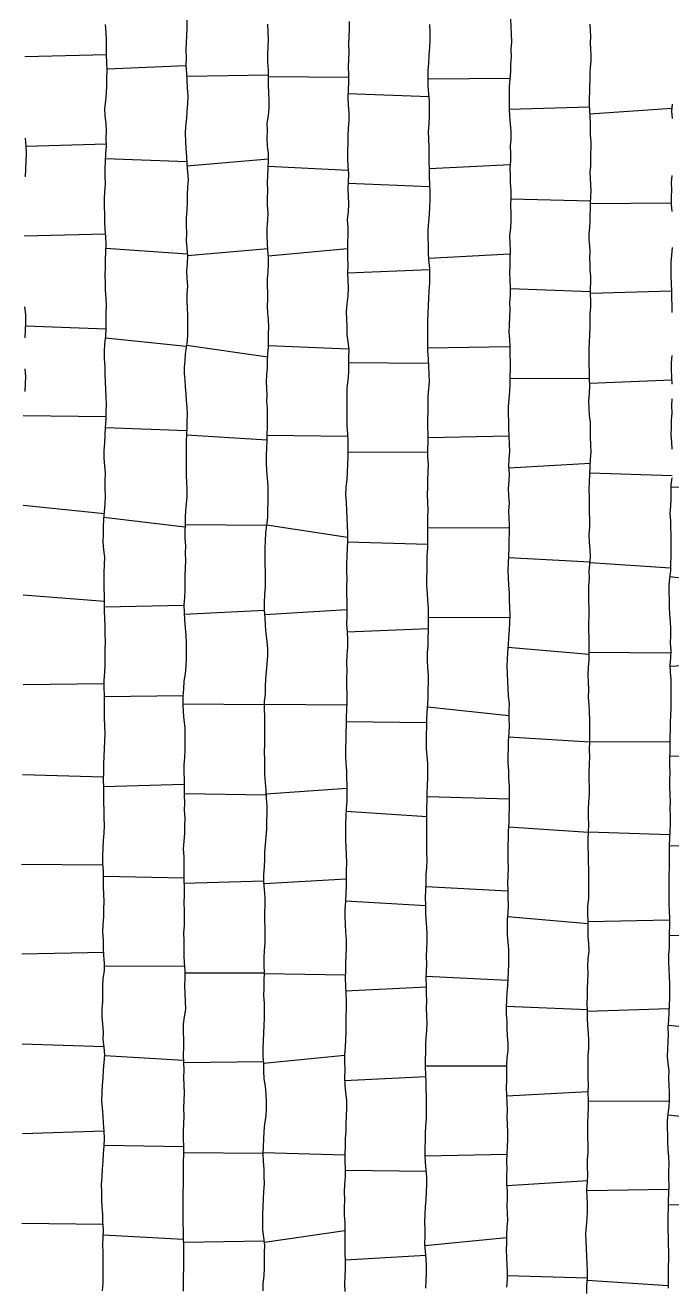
# Model space of a CAD drawing. Extents: x 703186 to 703989, y 1560402 to 1561368.
# Drawn here: x 703419.9 to 703455.9, y 1560793.9 to 1560864.2 of the extents above; entities that cross this region are included whole.
import ezdxf

# ---------------------------------------------------------------- set-up
doc = ezdxf.new("R2010")
doc.units = 0
doc.layers.add('10124_2002_REAL', color=30, linetype='Continuous')
doc.layers.add('AGROCAD PLL', color=7, linetype='Continuous')

msp = doc.modelspace()

# ---------------------------------------------------------------- linework, layer by layer
at = {"layer": '10124_2002_REAL'}
for points in [[(703424.2361, 1560793.7084), (703424.2631, 1560794.1463), (703424.2593, 1560794.5678), (703424.2696, 1560794.9967), (703424.2587, 1560795.4331), (703424.2609, 1560795.8543), (703424.2453, 1560796.2589), (703424.2554, 1560796.6796), (703424.2793, 1560797.1067), (703424.2469, 1560797.5283), (703424.2428, 1560797.9615), (703424.2162, 1560798.3729), (703424.1933, 1560798.7929), (703424.1862, 1560799.2169), (703424.1794, 1560799.6259), (703424.2142, 1560800.0532), (703424.2277, 1560800.4839), (703424.2615, 1560800.9166), (703424.2876, 1560801.3463), (703424.323, 1560801.7607), (703424.3308, 1560802.1823), (703424.3209, 1560802.5962), (703424.289, 1560803.0323), (703424.2642, 1560803.4503), (703424.2266, 1560803.873), (703424.1952, 1560804.2998), (703424.2115, 1560804.7252), (703424.22, 1560805.1478), (703424.2588, 1560805.5678), (703424.2864, 1560805.9921), (703424.3253, 1560806.4206), (703424.3512, 1560806.843), (703424.3226, 1560807.2673), (703424.2689, 1560807.6922), (703424.2918, 1560808.1244), (703424.2374, 1560808.5599), (703424.2129, 1560808.9794), (703424.2139, 1560809.4024), (703424.2437, 1560809.8201), (703424.2423, 1560810.2479), (703424.2529, 1560810.6625), (703424.2703, 1560811.0941), (703424.3309, 1560811.5275), (703424.3321, 1560811.9524), (703424.3031, 1560812.3751), (703424.2918, 1560812.8137), (703424.2773, 1560813.2378), (703424.2455, 1560813.6711), (703424.2566, 1560814.0973), (703424.2932, 1560814.5259), (703424.306, 1560814.9557), (703424.3236, 1560815.3764), (703424.3057, 1560815.7877), (703424.2918, 1560816.2091), (703424.2762, 1560816.6394), (703424.2854, 1560817.0666), (703424.2502, 1560817.4977), (703424.2438, 1560817.924), (703424.2563, 1560818.3516), (703424.2867, 1560818.7748), (703424.3284, 1560819.1865), (703424.3319, 1560819.6098), (703424.3199, 1560820.0401), (703424.316, 1560820.468), (703424.2981, 1560820.8827), (703424.293, 1560821.3103), (703424.2957, 1560821.7366), (703424.2844, 1560822.1654), (703424.3001, 1560822.5926), (703424.3101, 1560823.0332), (703424.316, 1560823.4541), (703424.3389, 1560823.8814), (703424.3496, 1560824.3101), (703424.3686, 1560824.7367), (703424.3656, 1560825.1547), (703424.3369, 1560825.5928), (703424.3375, 1560826.0221), (703424.3402, 1560826.4448), (703424.3348, 1560826.8642), (703424.3227, 1560827.2808), (703424.32, 1560827.7049), (703424.3545, 1560828.1267), (703424.3761, 1560828.5505), (703424.3714, 1560828.9832), (703424.3805, 1560829.4134), (703424.3995, 1560829.8415), (703424.3832, 1560830.2767), (703424.3788, 1560830.7029), (703424.3634, 1560831.1266), (703424.3433, 1560831.5644), (703424.335, 1560831.9817), (703424.3475, 1560832.4182), (703424.3167, 1560832.8445), (703424.3166, 1560833.2605), (703424.3114, 1560833.6793), (703424.3467, 1560834.1165), (703424.3602, 1560834.5422), (703424.2929, 1560834.9481), (703424.2724, 1560835.3827), (703424.2913, 1560835.8188), (703424.2792, 1560836.2409), (703424.2949, 1560836.6625), (703424.345, 1560837.0816), (703424.3706, 1560837.5075), (703424.3867, 1560837.9311), (703424.3708, 1560838.3613), (703424.3814, 1560838.7928), (703424.4006, 1560839.2124), (703424.3586, 1560839.6353), (703424.3253, 1560840.0557), (703424.3272, 1560840.4809), (703424.3486, 1560840.9032), (703424.3796, 1560841.3391), (703424.3954, 1560841.7628), (703424.4253, 1560842.1848), (703424.4325, 1560842.6146), (703424.4548, 1560843.035), (703424.438, 1560843.4487), (703424.4143, 1560843.8791), (703424.3963, 1560844.3124), (703424.3797, 1560844.7322), (703424.3669, 1560845.1525), (703424.3424, 1560845.5893), (703424.3362, 1560846.0101), (703424.3607, 1560846.4246), (703424.404, 1560846.8498), (703424.437, 1560847.2661), (703424.4362, 1560847.6907), (703424.4243, 1560848.1186), (703424.4446, 1560848.536), (703424.4264, 1560848.9652), (703424.3936, 1560849.4032), (703424.3865, 1560849.8159), (703424.3778, 1560850.2421), (703424.3848, 1560850.6816), (703424.3921, 1560851.1087), (703424.4043, 1560851.5333), (703424.4344, 1560851.9615), (703424.4144, 1560852.3779), (703424.3805, 1560852.7934), (703424.35, 1560853.2143), (703424.3542, 1560853.6407), (703424.3348, 1560854.0647), (703424.3401, 1560854.4861), (703424.3639, 1560854.9064), (703424.3865, 1560855.3231), (703424.3814, 1560855.7356), (703424.3788, 1560856.1578), (703424.3961, 1560856.5844), (703424.4113, 1560857.0071), (703424.4475, 1560857.418), (703424.4376, 1560857.8445), (703424.447, 1560858.2641), (703424.4297, 1560858.684), (703424.3746, 1560859.1086), (703424.3618, 1560859.5281), (703424.4108, 1560859.9442), (703424.4457, 1560860.3773), (703424.4652, 1560860.7995), (703424.4599, 1560861.2316), (703424.4858, 1560861.6471), (703424.4677, 1560862.0656), (703424.4439, 1560862.4978), (703424.4414, 1560862.9192), (703424.4419, 1560863.3477), (703424.4326, 1560863.7773), (703424.4027, 1560864.1922)], [(703428.9251, 1560864.4285), (703428.9145, 1560864.0124), (703428.8946, 1560863.5795), (703428.8788, 1560863.1665), (703428.873, 1560862.7626), (703428.8778, 1560862.336), (703428.8723, 1560861.9103), (703428.909, 1560861.4933), (703428.9151, 1560861.0704), (703428.9431, 1560860.6432), (703428.9815, 1560860.2195), (703428.9513, 1560859.7884), (703428.9118, 1560859.3666), (703428.893, 1560858.9554), (703428.8479, 1560858.5275), (703428.8365, 1560858.1185), (703428.8421, 1560857.6977), (703428.8665, 1560857.2795), (703428.9029, 1560856.8543), (703428.9187, 1560856.4197), (703428.9547, 1560855.9963), (703428.9866, 1560855.5646), (703428.9573, 1560855.1344), (703428.9435, 1560854.7106), (703428.9373, 1560854.2905), (703428.9171, 1560853.8679), (703428.8797, 1560853.4395), (703428.8826, 1560853.0129), (703428.8941, 1560852.5922), (703428.8845, 1560852.1601), (703428.9178, 1560851.7515), (703428.9548, 1560851.3198), (703428.9341, 1560850.8932), (703428.8974, 1560850.4811), (703428.9229, 1560850.0534), (703428.9522, 1560849.6282), (703428.9264, 1560849.2077), (703428.9279, 1560848.7986), (703428.9476, 1560848.4062), (703428.9568, 1560848.0266), (703428.9582, 1560847.6686), (703428.9574, 1560847.3025), (703428.959, 1560846.9415), (703428.9294, 1560846.5794), (703428.8762, 1560846.2141), (703428.8295, 1560845.8526), (703428.802, 1560845.4895), (703428.7739, 1560845.1243), (703428.7696, 1560844.7605), (703428.8057, 1560844.3933), (703428.8354, 1560844.0224), (703428.8614, 1560843.6459), (703428.8849, 1560843.2613), (703428.9239, 1560842.8778), (703428.9365, 1560842.4969), (703428.9158, 1560842.1163), (703428.9236, 1560841.7459), (703428.9079, 1560841.3724), (703428.8844, 1560841.0017), (703428.8826, 1560840.6245), (703428.8841, 1560840.2411), (703428.8779, 1560839.8589), (703428.8868, 1560839.4754), (703428.8921, 1560839.0951), (703428.8946, 1560838.7068), (703428.9115, 1560838.3222), (703428.9138, 1560837.9262), (703428.8922, 1560837.533), (703428.8551, 1560837.1464), (703428.8255, 1560836.759), (703428.8227, 1560836.3597), (703428.8003, 1560835.9727), (703428.8161, 1560835.58), (703428.8419, 1560835.1791), (703428.8362, 1560834.7709), (703428.8386, 1560834.3557), (703428.8215, 1560833.9421), (703428.8067, 1560833.5408), (703428.808, 1560833.1241), (703428.8064, 1560832.7093), (703428.7833, 1560832.3048), (703428.76, 1560831.8898), (703428.7657, 1560831.4684), (703428.7877, 1560831.0436), (703428.8182, 1560830.6211), (703428.8729, 1560830.2005), (703428.8865, 1560829.7633), (703428.8819, 1560829.3334), (703428.8794, 1560828.914), (703428.8663, 1560828.4855), (703428.823, 1560828.0579), (703428.7487, 1560827.6361), (703428.7265, 1560827.2083), (703428.6976, 1560826.7766), (703428.6938, 1560826.3504), (703428.7195, 1560825.926), (703428.7559, 1560825.4962), (703428.8011, 1560825.0635), (703428.7995, 1560824.6395), (703428.8073, 1560824.22), (703428.806, 1560823.8088), (703428.788, 1560823.3855), (703428.7559, 1560822.9806), (703428.7444, 1560822.5756), (703428.7702, 1560822.1454), (703428.776, 1560821.7213), (703428.7686, 1560821.2976), (703428.7828, 1560820.8756), (703428.7804, 1560820.4407), (703428.7998, 1560820.0138), (703428.7914, 1560819.5944), (703428.7853, 1560819.1621), (703428.7481, 1560818.7294), (703428.7224, 1560818.2961), (703428.7442, 1560817.8711), (703428.7489, 1560817.4439), (703428.7564, 1560817.0102), (703428.7551, 1560816.5765), (703428.7672, 1560816.1491), (703428.7703, 1560815.7234), (703428.7564, 1560815.3008), (703428.7706, 1560814.8684), (703428.7778, 1560814.455), (703428.7692, 1560814.0374), (703428.743, 1560813.6274), (703428.7597, 1560813.207), (703428.7503, 1560812.7841), (703428.7568, 1560812.3646), (703428.766, 1560811.9557), (703428.8008, 1560811.5205), (703428.8013, 1560811.0933), (703428.7913, 1560810.6783), (703428.8022, 1560810.2382), (703428.8313, 1560809.8174), (703428.8439, 1560809.3935), (703428.7743, 1560808.9594), (703428.7242, 1560808.5485), (703428.725, 1560808.128), (703428.7399, 1560807.698), (703428.7311, 1560807.2817), (703428.7213, 1560806.8472), (703428.7391, 1560806.419), (703428.745, 1560805.9939), (703428.7377, 1560805.5784), (703428.7509, 1560805.1522), (703428.7675, 1560804.7215), (703428.7495, 1560804.2938), (703428.7404, 1560803.8717), (703428.7453, 1560803.4453), (703428.7269, 1560803.0141), (703428.7208, 1560802.6036), (703428.7129, 1560802.1846), (703428.7359, 1560801.7462), (703428.7308, 1560801.3201), (703428.7238, 1560800.8907), (703428.724, 1560800.4634), (703428.7247, 1560800.0378), (703428.7076, 1560799.6024), (703428.6959, 1560799.1784), (703428.6938, 1560798.7593), (703428.7019, 1560798.3286), (703428.6989, 1560797.9112), (703428.6978, 1560797.4818), (703428.7244, 1560797.066), (703428.722, 1560796.6442), (703428.73, 1560796.2066), (703428.7343, 1560795.7922), (703428.7365, 1560795.3703), (703428.7341, 1560794.9452), (703428.7232, 1560794.5237), (703428.7103, 1560794.1015), (703428.7081, 1560793.6902)], [(703433.1644, 1560793.7036), (703433.1698, 1560794.1207), (703433.218, 1560794.5497), (703433.2375, 1560794.9623), (703433.2504, 1560795.3906), (703433.2471, 1560795.8217), (703433.2672, 1560796.2459), (703433.2036, 1560796.6777), (703433.1583, 1560797.1054), (703433.1483, 1560797.5394), (703433.1464, 1560797.9525), (703433.1647, 1560798.387), (703433.1782, 1560798.8211), (703433.2139, 1560799.2374), (703433.243, 1560799.6582), (703433.2175, 1560800.0736), (703433.2204, 1560800.484), (703433.188, 1560800.9056), (703433.1694, 1560801.3159), (703433.181, 1560801.7429), (703433.2112, 1560802.1501), (703433.2262, 1560802.5784), (703433.2623, 1560803.0102), (703433.327, 1560803.4286), (703433.3513, 1560803.838), (703433.3446, 1560804.257), (703433.3413, 1560804.6714), (703433.2958, 1560805.0898), (703433.2234, 1560805.5141), (703433.2071, 1560805.9418), (703433.2117, 1560806.3623), (703433.1707, 1560806.7769), (703433.169, 1560807.2043), (703433.1775, 1560807.6281), (703433.2035, 1560808.0526), (703433.2159, 1560808.4684), (703433.2342, 1560808.8799), (703433.2403, 1560809.3068), (703433.2434, 1560809.7281), (703433.2102, 1560810.1493), (703433.2244, 1560810.5659), (703433.2265, 1560810.9891), (703433.2344, 1560811.4016), (703433.2254, 1560811.8123), (703433.2277, 1560812.2347), (703433.2455, 1560812.6499), (703433.2725, 1560813.072), (703433.2849, 1560813.4919), (703433.2851, 1560813.9079), (703433.2699, 1560814.3216), (703433.259, 1560814.7556), (703433.2725, 1560815.1859), (703433.2824, 1560815.6087), (703433.239, 1560816.0381), (703433.2134, 1560816.4679), (703433.2138, 1560816.8807), (703433.2352, 1560817.3025), (703433.2564, 1560817.7307), (703433.2663, 1560818.1388), (703433.2893, 1560818.5573), (703433.337, 1560818.9826), (703433.3655, 1560819.4035), (703433.37, 1560819.8331), (703433.3867, 1560820.2735), (703433.3877, 1560820.6942), (703433.3604, 1560821.13), (703433.3289, 1560821.5647), (703433.2919, 1560821.9964), (703433.2618, 1560822.4404), (703433.2519, 1560822.8709), (703433.2527, 1560823.283), (703433.2463, 1560823.7031), (703433.2559, 1560824.0951), (703433.2579, 1560824.4955), (703433.2591, 1560824.8932), (703433.2603, 1560825.29), (703433.2552, 1560825.6895), (703433.2483, 1560826.093), (703433.2512, 1560826.5039), (703433.2888, 1560826.9141), (703433.3033, 1560827.3437), (703433.32, 1560827.7619), (703433.3459, 1560828.1827), (703433.3916, 1560828.6103), (703433.4275, 1560829.0358), (703433.4212, 1560829.4502), (703433.3947, 1560829.8762), (703433.333, 1560830.3027), (703433.2998, 1560830.7362), (703433.2745, 1560831.1625), (703433.2482, 1560831.5871), (703433.2379, 1560832.0224), (703433.2604, 1560832.4587), (703433.2889, 1560832.8861), (703433.2948, 1560833.3112), (703433.2974, 1560833.7392), (703433.2829, 1560834.1681), (703433.2734, 1560834.6057), (703433.288, 1560835.041), (703433.3068, 1560835.4615), (703433.3208, 1560835.8964), (703433.3697, 1560836.327), (703433.4346, 1560836.7538), (703433.4294, 1560837.1878), (703433.4388, 1560837.6211), (703433.4431, 1560838.0649), (703433.437, 1560838.4977), (703433.4115, 1560838.9226), (703433.3802, 1560839.3503), (703433.3618, 1560839.7967), (703433.354, 1560840.2148), (703433.3654, 1560840.6365), (703433.3849, 1560841.031), (703433.3886, 1560841.3959), (703433.4105, 1560841.7572), (703433.4155, 1560842.1205), (703433.4029, 1560842.4795), (703433.4068, 1560842.8349), (703433.3776, 1560843.2048), (703433.3833, 1560843.5588), (703433.3634, 1560843.93), (703433.3532, 1560844.3154), (703433.3629, 1560844.7002), (703433.4023, 1560845.0859), (703433.4084, 1560845.4685), (703433.4329, 1560845.8407), (703433.4582, 1560846.2313), (703433.4734, 1560846.6093), (703433.4713, 1560846.9812), (703433.4894, 1560847.3634), (703433.4689, 1560847.7529), (703433.4288, 1560848.1318), (703433.4116, 1560848.5153), (703433.4232, 1560848.8965), (703433.4257, 1560849.2689), (703433.4059, 1560849.6578), (703433.4113, 1560850.0441), (703433.447, 1560850.435), (703433.4589, 1560850.8339), (703433.4577, 1560851.224), (703433.421, 1560851.6195), (703433.4129, 1560852.0283), (703433.3851, 1560852.4574), (703433.3932, 1560852.8847), (703433.4324, 1560853.3034), (703433.4468, 1560853.715), (703433.4028, 1560854.1311), (703433.4075, 1560854.5469), (703433.4315, 1560854.9601), (703433.4089, 1560855.3771), (703433.4319, 1560855.7928), (703433.4381, 1560856.2085), (703433.4581, 1560856.6178), (703433.4597, 1560857.0304), (703433.4129, 1560857.431), (703433.398, 1560857.857), (703433.4079, 1560858.2879), (703433.3963, 1560858.7009), (703433.4557, 1560859.1261), (703433.497, 1560859.5623), (703433.4981, 1560859.9794), (703433.4904, 1560860.3911), (703433.4691, 1560860.8208), (703433.4692, 1560861.2481), (703433.4717, 1560861.6589), (703433.4367, 1560862.0905), (703433.4306, 1560862.5212), (703433.4414, 1560862.9436), (703433.4664, 1560863.369), (703433.4502, 1560863.7896), (703433.4289, 1560864.2126)], [(703437.9548, 1560864.3542), (703437.9483, 1560863.9291), (703437.9415, 1560863.5102), (703437.9188, 1560863.0881), (703437.9372, 1560862.6728), (703437.9241, 1560862.2519), (703437.8991, 1560861.8386), (703437.9147, 1560861.3997), (703437.9084, 1560860.9855), (703437.896, 1560860.5655), (703437.8806, 1560860.1328), (703437.9069, 1560859.706), (703437.9379, 1560859.2742), (703437.9345, 1560858.8413), (703437.8919, 1560858.4249), (703437.8885, 1560857.9999), (703437.8881, 1560857.5738), (703437.8603, 1560857.1576), (703437.8607, 1560856.7417), (703437.8877, 1560856.315), (703437.9111, 1560855.8847), (703437.8931, 1560855.454), (703437.8771, 1560855.0428), (703437.8958, 1560854.6257), (703437.9149, 1560854.2036), (703437.889, 1560853.7747), (703437.8492, 1560853.3402), (703437.8795, 1560852.9187), (703437.8878, 1560852.5005), (703437.8664, 1560852.0644), (703437.8546, 1560851.6352), (703437.8565, 1560851.2109), (703437.8718, 1560850.7847), (703437.866, 1560850.3691), (703437.8845, 1560849.9466), (703437.9006, 1560849.5243), (703437.885, 1560849.0837), (703437.8285, 1560848.6471), (703437.7899, 1560848.2205), (703437.7993, 1560847.792), (703437.8148, 1560847.3673), (703437.8245, 1560846.9454), (703437.8873, 1560846.5282), (703437.9285, 1560846.0961), (703437.9169, 1560845.6798), (703437.9145, 1560845.2602), (703437.9121, 1560844.8278), (703437.8771, 1560844.3988), (703437.8326, 1560843.9739), (703437.8212, 1560843.5571), (703437.8287, 1560843.1328), (703437.8159, 1560842.7013), (703437.8156, 1560842.268), (703437.8319, 1560841.839), (703437.8673, 1560841.4076), (703437.8766, 1560840.9786), (703437.879, 1560840.5518), (703437.8817, 1560840.1314), (703437.8662, 1560839.7072), (703437.8345, 1560839.275), (703437.8227, 1560838.863), (703437.7613, 1560838.4347), (703437.7563, 1560838.0186), (703437.7776, 1560837.5991), (703437.796, 1560837.1651), (703437.8278, 1560836.7326), (703437.8389, 1560836.3013), (703437.8601, 1560835.8804), (703437.8553, 1560835.451), (703437.844, 1560835.0284), (703437.8302, 1560834.6059), (703437.8094, 1560834.1846), (703437.7997, 1560833.759), (703437.8171, 1560833.3328), (703437.8058, 1560832.9174), (703437.8102, 1560832.4935), (703437.8146, 1560832.0674), (703437.8317, 1560831.6551), (703437.8197, 1560831.2338), (703437.81, 1560830.8112), (703437.8396, 1560830.3971), (703437.8565, 1560829.9605), (703437.8571, 1560829.5278), (703437.8166, 1560829.0974), (703437.8122, 1560828.663), (703437.8294, 1560828.2256), (703437.8142, 1560827.8028), (703437.8125, 1560827.3686), (703437.822, 1560826.9331), (703437.8285, 1560826.4996), (703437.8115, 1560826.0616), (703437.7874, 1560825.6193), (703437.7813, 1560825.1883), (703437.7598, 1560824.7618), (703437.7681, 1560824.3339), (703437.7575, 1560823.9174), (703437.7501, 1560823.4987), (703437.7681, 1560823.0675), (703437.7961, 1560822.6526), (703437.8037, 1560822.2415), (703437.8252, 1560821.8155), (703437.8264, 1560821.3955), (703437.8255, 1560820.9749), (703437.795, 1560820.5464), (703437.766, 1560820.1155), (703437.7457, 1560819.6953), (703437.7429, 1560819.2689), (703437.7539, 1560818.837), (703437.7774, 1560818.4017), (703437.7917, 1560817.9714), (703437.7992, 1560817.5455), (703437.7898, 1560817.1111), (703437.7934, 1560816.6831), (703437.7909, 1560816.2556), (703437.7696, 1560815.8204), (703437.7447, 1560815.3867), (703437.7197, 1560814.9611), (703437.7179, 1560814.5356), (703437.7382, 1560814.1075), (703437.7568, 1560813.6813), (703437.7814, 1560813.2504), (703437.7866, 1560812.8177), (703437.768, 1560812.3821), (703437.7425, 1560811.9512), (703437.7427, 1560811.5337), (703437.7322, 1560811.1036), (703437.7407, 1560810.6698), (703437.7611, 1560810.2542), (703437.7839, 1560809.8287), (703437.7806, 1560809.4018), (703437.7691, 1560808.9678), (703437.7755, 1560808.5457), (703437.7664, 1560808.1188), (703437.7564, 1560807.6991), (703437.7314, 1560807.2666), (703437.7031, 1560806.8537), (703437.6973, 1560806.4311), (703437.7097, 1560806.0098), (703437.6935, 1560805.5932), (703437.7152, 1560805.1628), (703437.7513, 1560804.7442), (703437.7996, 1560804.3139), (703437.8035, 1560803.8802), (703437.7813, 1560803.4505), (703437.7703, 1560803.0307), (703437.7731, 1560802.6002), (703437.7394, 1560802.1852), (703437.7315, 1560801.7595), (703437.7208, 1560801.3373), (703437.708, 1560800.9155), (703437.7284, 1560800.492), (703437.7231, 1560800.063), (703437.6994, 1560799.632), (703437.6838, 1560799.206), (703437.6951, 1560798.7913), (703437.6769, 1560798.3543), (703437.6737, 1560797.925), (703437.7078, 1560797.5068), (703437.7201, 1560797.0705), (703437.7139, 1560796.6383), (703437.7062, 1560796.2166), (703437.707, 1560795.7887), (703437.7319, 1560795.3594), (703437.7274, 1560794.9307), (703437.7038, 1560794.5067), (703437.6943, 1560794.0904), (703437.709, 1560793.6754)], [(703442.2257, 1560793.863), (703442.2463, 1560794.2702), (703442.2486, 1560794.6752), (703442.2567, 1560795.0948), (703442.2462, 1560795.4924), (703442.2014, 1560795.8993), (703442.1601, 1560796.3225), (703442.1895, 1560796.7332), (703442.1875, 1560797.1297), (703442.1699, 1560797.5472), (703442.1827, 1560797.9662), (703442.208, 1560798.377), (703442.231, 1560798.7899), (703442.255, 1560799.2073), (703442.2819, 1560799.6253), (703442.2695, 1560800.0339), (703442.2311, 1560800.4392), (703442.1972, 1560800.8527), (703442.1901, 1560801.2661), (703442.1842, 1560801.6717), (703442.1954, 1560802.0679), (703442.2084, 1560802.4741), (703442.2264, 1560802.8743), (703442.2479, 1560803.2858), (703442.2592, 1560803.7025), (703442.2556, 1560804.1066), (703442.2571, 1560804.5162), (703442.2475, 1560804.9184), (703442.2349, 1560805.3312), (703442.2225, 1560805.7478), (703442.1962, 1560806.1635), (703442.1952, 1560806.5776), (703442.2147, 1560806.9897), (703442.2234, 1560807.3937), (703442.2361, 1560807.7983), (703442.2683, 1560808.2058), (703442.294, 1560808.6158), (703442.2781, 1560809.0177), (703442.2583, 1560809.433), (703442.2674, 1560809.8493), (703442.2627, 1560810.2634), (703442.2522, 1560810.6806), (703442.2415, 1560811.0966), (703442.262, 1560811.5104), (703442.271, 1560811.9156), (703442.2596, 1560812.3265), (703442.274, 1560812.7406), (703442.295, 1560813.1527), (703442.2909, 1560813.5518), (703442.2751, 1560813.9582), (703442.2449, 1560814.3683), (703442.222, 1560814.7802), (703442.2121, 1560815.184), (703442.2052, 1560815.5992), (703442.2156, 1560816.0092), (703442.2387, 1560816.4259), (703442.237, 1560816.8554), (703442.2836, 1560817.2682), (703442.2909, 1560817.6878), (703442.2712, 1560818.1101), (703442.2736, 1560818.5217), (703442.2755, 1560818.9349), (703442.2734, 1560819.3512), (703442.2742, 1560819.7732), (703442.2733, 1560820.1893), (703442.2774, 1560820.5951), (703442.2871, 1560821.0161), (703442.2985, 1560821.43), (703442.3203, 1560821.8432), (703442.3384, 1560822.2556), (703442.3295, 1560822.6627), (703442.3223, 1560823.0683), (703442.302, 1560823.4734), (703442.2649, 1560823.8847), (703442.2523, 1560824.296), (703442.2595, 1560824.7002), (703442.2829, 1560825.1072), (703442.2776, 1560825.5212), (703442.2945, 1560825.9248), (703442.3378, 1560826.3381), (703442.3457, 1560826.7454), (703442.3508, 1560827.1608), (703442.361, 1560827.5633), (703442.3615, 1560827.9751), (703442.3404, 1560828.3886), (703442.3199, 1560828.8012), (703442.3166, 1560829.2117), (703442.3469, 1560829.636), (703442.3559, 1560830.0421), (703442.3626, 1560830.4554), (703442.3733, 1560830.8792), (703442.3744, 1560831.2985), (703442.3611, 1560831.7052), (703442.3401, 1560832.1245), (703442.3143, 1560832.5408), (703442.2821, 1560832.9591), (703442.2829, 1560833.3753), (703442.2911, 1560833.8024), (703442.3014, 1560834.2309), (703442.3027, 1560834.6473), (703442.3255, 1560835.0664), (703442.3367, 1560835.4882), (703442.3268, 1560835.9052), (703442.3284, 1560836.3228), (703442.3296, 1560836.7494), (703442.3415, 1560837.1755), (703442.3302, 1560837.5965), (703442.3142, 1560838.0097), (703442.3356, 1560838.4341), (703442.3328, 1560838.8537), (703442.3413, 1560839.2845), (703442.3614, 1560839.7126), (703442.3347, 1560840.1302), (703442.3314, 1560840.5383), (703442.3511, 1560840.9562), (703442.3411, 1560841.3699), (703442.3337, 1560841.7885), (703442.3336, 1560842.2214), (703442.3498, 1560842.6435), (703442.3491, 1560843.075), (703442.3564, 1560843.4898), (703442.389, 1560843.9092), (703442.4161, 1560844.3225), (703442.4004, 1560844.7383), (703442.378, 1560845.1722), (703442.368, 1560845.5947), (703442.3346, 1560846.0158), (703442.3265, 1560846.4459), (703442.3294, 1560846.8564), (703442.3399, 1560847.2808), (703442.3251, 1560847.6954), (703442.3459, 1560848.1169), (703442.3605, 1560848.5388), (703442.3778, 1560848.9558), (703442.4119, 1560849.3781), (703442.4363, 1560849.8127), (703442.451, 1560850.2324), (703442.4387, 1560850.656), (703442.3923, 1560851.0785), (703442.3689, 1560851.507), (703442.3602, 1560851.9305), (703442.3437, 1560852.3437), (703442.3463, 1560852.7769), (703442.389, 1560853.2036), (703442.416, 1560853.6268), (703442.4467, 1560854.0323), (703442.4605, 1560854.453), (703442.4652, 1560854.874), (703442.4416, 1560855.2938), (703442.4269, 1560855.7305), (703442.4172, 1560856.1359), (703442.3972, 1560856.5561), (703442.4129, 1560856.9938), (703442.4086, 1560857.3917), (703442.3944, 1560857.814), (703442.364, 1560858.2429), (703442.3978, 1560858.6706), (703442.4313, 1560859.0812), (703442.4306, 1560859.4992), (703442.4246, 1560859.9256), (703442.3927, 1560860.3435), (703442.3546, 1560860.7812), (703442.351, 1560861.2077), (703442.3588, 1560861.6216), (703442.3835, 1560862.0493), (703442.403, 1560862.4825), (703442.4397, 1560862.9204), (703442.4583, 1560863.3398), (703442.4582, 1560863.7665), (703442.4468, 1560864.201)], [(703446.925, 1560864.4882), (703446.9527, 1560864.0729), (703446.9744, 1560863.6513), (703446.9822, 1560863.2331), (703446.954, 1560862.8295), (703446.9596, 1560862.4028), (703446.9347, 1560861.9894), (703446.9254, 1560861.5788), (703446.9014, 1560861.152), (703446.8645, 1560860.7376), (703446.8652, 1560860.3203), (703446.8581, 1560859.9075), (703446.8583, 1560859.4966), (703446.8702, 1560859.0734), (703446.9157, 1560858.6558), (703446.9528, 1560858.2386), (703446.9463, 1560857.8215), (703446.9171, 1560857.4165), (703446.9257, 1560857.0145), (703446.9258, 1560856.6088), (703446.9032, 1560856.1909), (703446.9097, 1560855.7771), (703446.9059, 1560855.3845), (703446.9493, 1560854.958), (703446.9486, 1560854.5395), (703446.9384, 1560854.1256), (703446.9428, 1560853.7053), (703446.9553, 1560853.2784), (703446.924, 1560852.8564), (703446.8798, 1560852.4381), (703446.8897, 1560852.0259), (703446.9128, 1560851.617), (703446.8915, 1560851.1979), (703446.8876, 1560850.7876), (703446.8781, 1560850.3751), (703446.898, 1560849.964), (703446.921, 1560849.5423), (703446.9054, 1560849.1372), (703446.8727, 1560848.7223), (703446.894, 1560848.3227), (703446.8684, 1560847.9036), (703446.8567, 1560847.4801), (703446.8409, 1560847.0768), (703446.8765, 1560846.6614), (703446.9028, 1560846.2461), (703446.9023, 1560845.829), (703446.9127, 1560845.4167), (703446.9129, 1560845.001), (703446.8901, 1560844.588), (703446.8884, 1560844.1756), (703446.8688, 1560843.7636), (703446.8323, 1560843.345), (703446.8033, 1560842.9274), (703446.7934, 1560842.5099), (703446.8241, 1560842.1009), (703446.8286, 1560841.6999), (703446.8392, 1560841.265), (703446.8562, 1560840.8489), (703446.8692, 1560840.4341), (703446.8349, 1560840.0232), (703446.8265, 1560839.6115), (703446.8504, 1560839.204), (703446.8365, 1560838.7899), (703446.8027, 1560838.3715), (703446.8156, 1560837.958), (703446.852, 1560837.5433), (703446.8285, 1560837.1278), (703446.8304, 1560836.7172), (703446.8495, 1560836.3032), (703446.8608, 1560835.8884), (703446.8462, 1560835.4685), (703446.8347, 1560835.0477), (703446.8212, 1560834.6326), (703446.799, 1560834.2156), (703446.792, 1560833.8008), (703446.8013, 1560833.3977), (703446.8186, 1560832.9841), (703446.8489, 1560832.5693), (703446.8635, 1560832.1596), (703446.8798, 1560831.7412), (703446.8954, 1560831.3275), (703446.8829, 1560830.9072), (703446.8618, 1560830.4923), (703446.8231, 1560830.083), (703446.7945, 1560829.6713), (703446.7604, 1560829.2666), (703446.7393, 1560828.8684), (703446.7349, 1560828.4597), (703446.7445, 1560828.055), (703446.763, 1560827.6516), (703446.7784, 1560827.2327), (703446.8095, 1560826.8161), (703446.8528, 1560826.4066), (703446.8443, 1560825.9891), (703446.8399, 1560825.5775), (703446.849, 1560825.1682), (703446.8354, 1560824.75), (703446.8097, 1560824.33), (703446.7948, 1560823.9098), (703446.7761, 1560823.4918), (703446.7847, 1560823.0726), (703446.8158, 1560822.6582), (703446.8284, 1560822.2326), (703446.8563, 1560821.8142), (703446.8563, 1560821.3991), (703446.8549, 1560820.9828), (703446.8527, 1560820.566), (703446.8433, 1560820.1482), (703446.8365, 1560819.7361), (703446.8085, 1560819.3315), (703446.8006, 1560818.922), (703446.778, 1560818.5005), (703446.7763, 1560818.0811), (703446.7822, 1560817.6654), (703446.7987, 1560817.2577), (703446.7916, 1560816.8304), (703446.7733, 1560816.4153), (703446.7778, 1560816.0114), (703446.7833, 1560815.5977), (703446.7958, 1560815.1728), (703446.7755, 1560814.7668), (703446.7394, 1560814.3543), (703446.7443, 1560813.9431), (703446.7534, 1560813.5301), (703446.7914, 1560813.1233), (703446.8245, 1560812.7061), (703446.825, 1560812.2862), (703446.827, 1560811.8712), (703446.8094, 1560811.4693), (703446.7855, 1560811.0753), (703446.7637, 1560810.6836), (703446.7316, 1560810.2937), (703446.708, 1560809.8927), (703446.6921, 1560809.5015), (703446.6952, 1560809.1132), (703446.7304, 1560808.7094), (703446.7294, 1560808.2895), (703446.7461, 1560807.8988), (703446.782, 1560807.4978), (703446.7867, 1560807.0857), (703446.7302, 1560806.67), (703446.7105, 1560806.2507), (703446.7108, 1560805.8428), (703446.7055, 1560805.425), (703446.698, 1560805.0157), (703446.704, 1560804.6064), (703446.7261, 1560804.1908), (703446.742, 1560803.7832), (703446.7301, 1560803.3722), (703446.7406, 1560802.9556), (703446.7593, 1560802.5517), (703446.765, 1560802.1263), (703446.7431, 1560801.7157), (703446.7243, 1560801.3126), (703446.7126, 1560800.914), (703446.7192, 1560800.4984), (703446.7118, 1560800.0851), (703446.7156, 1560799.6692), (703446.7422, 1560799.2559), (703446.7472, 1560798.8453), (703446.7305, 1560798.4434), (703446.7381, 1560798.0369), (703446.7561, 1560797.6313), (703446.7219, 1560797.2232), (703446.7025, 1560796.8056), (703446.7016, 1560796.3952), (703446.6948, 1560795.9772), (703446.7098, 1560795.569), (703446.7229, 1560795.1617), (703446.7535, 1560794.7454), (703446.74, 1560794.3313), (703446.7159, 1560793.9149)], [(703451.182, 1560793.5658), (703451.1805, 1560793.9824), (703451.208, 1560794.4029), (703451.221, 1560794.8167), (703451.2017, 1560795.2265), (703451.1728, 1560795.6408), (703451.1643, 1560796.049), (703451.1396, 1560796.4668), (703451.1301, 1560796.8823), (703451.1597, 1560797.2952), (703451.2048, 1560797.7138), (703451.2208, 1560798.1282), (703451.2148, 1560798.532), (703451.1938, 1560798.9461), (703451.1861, 1560799.3516), (703451.2256, 1560799.7657), (703451.2371, 1560800.181), (703451.2158, 1560800.5896), (703451.2249, 1560801.0067), (703451.2497, 1560801.4158), (703451.2559, 1560801.8338), (703451.2415, 1560802.2434), (703451.2283, 1560802.6682), (703451.2422, 1560803.0767), (703451.2539, 1560803.487), (703451.2655, 1560803.8975), (703451.2668, 1560804.3111), (703451.26, 1560804.7237), (703451.2672, 1560805.1477), (703451.2451, 1560805.5647), (703451.2471, 1560805.9762), (703451.2469, 1560806.3918), (703451.2604, 1560806.8143), (703451.2961, 1560807.2238), (703451.2985, 1560807.634), (703451.2681, 1560808.0561), (703451.2397, 1560808.467), (703451.2253, 1560808.8772), (703451.2119, 1560809.2931), (703451.2014, 1560809.7143), (703451.2219, 1560810.1261), (703451.2253, 1560810.5378), (703451.2413, 1560810.9554), (703451.2475, 1560811.3691), (703451.24, 1560811.7806), (703451.2585, 1560812.2021), (703451.3067, 1560812.6225), (703451.289, 1560813.0344), (703451.2586, 1560813.4495), (703451.2605, 1560813.8791), (703451.252, 1560814.2913), (703451.2285, 1560814.708), (703451.2426, 1560815.1171), (703451.2941, 1560815.5395), (703451.2937, 1560815.955), (703451.2897, 1560816.3586), (703451.3, 1560816.7685), (703451.2997, 1560817.1825), (703451.2733, 1560817.586), (703451.2737, 1560818.0029), (703451.2619, 1560818.4198), (703451.2462, 1560818.8335), (703451.2687, 1560819.255), (703451.2829, 1560819.6579), (703451.2784, 1560820.0809), (703451.2652, 1560820.5006), (703451.2828, 1560820.9261), (703451.3201, 1560821.3437), (703451.3196, 1560821.755), (703451.3178, 1560822.1759), (703451.3175, 1560822.5986), (703451.328, 1560823.0164), (703451.3409, 1560823.4319), (703451.3348, 1560823.8476), (703451.3448, 1560824.2566), (703451.3433, 1560824.6792), (703451.3485, 1560825.0961), (703451.3538, 1560825.5001), (703451.3357, 1560825.9106), (703451.317, 1560826.3229), (703451.2738, 1560826.7385), (703451.2878, 1560827.1634), (703451.2671, 1560827.5848), (703451.2565, 1560827.9973), (703451.2721, 1560828.4156), (703451.3024, 1560828.8283), (703451.306, 1560829.2408), (703451.3098, 1560829.6514), (703451.3093, 1560830.0832), (703451.2969, 1560830.491), (703451.2915, 1560830.8971), (703451.3129, 1560831.3041), (703451.3026, 1560831.7126), (703451.2997, 1560832.1119), (703451.2898, 1560832.5128), (703451.297, 1560832.9353), (703451.321, 1560833.3521), (703451.3167, 1560833.7504), (703451.3507, 1560834.1577), (703451.3785, 1560834.5649), (703451.3697, 1560834.9705), (703451.3261, 1560835.3847), (703451.3101, 1560835.8112), (703451.3421, 1560836.2358), (703451.344, 1560836.6505), (703451.3209, 1560837.0699), (703451.3252, 1560837.4891), (703451.3325, 1560837.8859), (703451.308, 1560838.3027), (703451.3224, 1560838.7351), (703451.3458, 1560839.1505), (703451.3598, 1560839.5703), (703451.3874, 1560839.9866), (703451.4184, 1560840.3938), (703451.4025, 1560840.8004), (703451.39, 1560841.218), (703451.3919, 1560841.6293), (703451.3795, 1560842.0377), (703451.3286, 1560842.4298), (703451.3018, 1560842.8462), (703451.2983, 1560843.2448), (703451.3263, 1560843.6501), (703451.3443, 1560844.0734), (703451.3296, 1560844.4629), (703451.3355, 1560844.8744), (703451.3147, 1560845.2899), (703451.3164, 1560845.6977), (703451.317, 1560846.1133), (703451.3292, 1560846.531), (703451.3554, 1560846.9388), (703451.3624, 1560847.3444), (703451.3627, 1560847.7254), (703451.3655, 1560848.0955), (703451.396, 1560848.4683), (703451.4101, 1560848.8276), (703451.3866, 1560849.1694), (703451.3757, 1560849.5194), (703451.4014, 1560849.8543), (703451.3945, 1560850.1851), (703451.3699, 1560850.5214), (703451.3596, 1560850.8627), (703451.3467, 1560851.2134), (703451.36, 1560851.5538), (703451.3451, 1560851.8837), (703451.3084, 1560852.227), (703451.3182, 1560852.5687), (703451.3395, 1560852.9014), (703451.3652, 1560853.2389), (703451.3709, 1560853.5784), (703451.3791, 1560853.9249), (703451.3755, 1560854.2685), (703451.4011, 1560854.6066), (703451.4216, 1560854.9493), (703451.4006, 1560855.2767), (703451.3871, 1560855.6253), (703451.3731, 1560855.9711), (703451.3998, 1560856.3137), (703451.4112, 1560856.6575), (703451.409, 1560856.996), (703451.429, 1560857.3388), (703451.4251, 1560857.6842), (703451.3842, 1560858.0315), (703451.3756, 1560858.3842), (703451.3805, 1560858.7278), (703451.3637, 1560859.0782), (703451.3404, 1560859.4175), (703451.3191, 1560859.7492), (703451.3333, 1560860.0863), (703451.3487, 1560860.4412), (703451.3557, 1560860.787), (703451.3687, 1560861.1312), (703451.3637, 1560861.4797), (703451.3833, 1560861.8227), (703451.4144, 1560862.1523), (703451.4196, 1560862.4874), (703451.4108, 1560862.8241), (703451.3924, 1560863.1694), (703451.3935, 1560863.5203), (703451.3832, 1560863.87), (703451.3691, 1560864.2101)], [(703455.9258, 1560859.761), (703455.8994, 1560859.3679), (703455.9254, 1560858.97)], [(703419.9263, 1560857.8639), (703419.9609, 1560857.4286), (703419.9737, 1560857.003), (703419.9626, 1560856.5781), (703419.9449, 1560856.1499), (703419.9252, 1560855.7152)], [(703455.9134, 1560855.7995), (703455.8707, 1560855.3931), (703455.8829, 1560854.9864), (703455.8718, 1560854.5829), (703455.8776, 1560854.1825), (703455.9073, 1560853.7803)], [(703455.9212, 1560851.7756), (703455.8903, 1560851.3613), (703455.863, 1560850.9639), (703455.8491, 1560850.5645), (703455.8464, 1560850.1677), (703455.871, 1560849.7696), (703455.8864, 1560849.3605), (703455.8971, 1560848.9618), (703455.9049, 1560848.5599), (703455.9151, 1560848.1657)], [(703419.8952, 1560848.4807), (703419.9501, 1560848.0595), (703419.9456, 1560847.62), (703419.9292, 1560847.1817), (703419.9142, 1560846.753)], [(703455.9106, 1560845.7688), (703455.8658, 1560845.365), (703455.8666, 1560844.9777), (703455.8965, 1560844.5711), (703455.9142, 1560844.174)], [(703419.9119, 1560845.0337), (703419.9385, 1560844.6059), (703419.9287, 1560844.1856), (703419.9041, 1560843.7672)], [(703455.9093, 1560843.3663), (703455.8941, 1560842.9655), (703455.9007, 1560842.5647), (703455.8746, 1560842.1636), (703455.8766, 1560841.7599), (703455.8616, 1560841.362), (703455.8942, 1560840.9549), (703455.9165, 1560840.5549)], [(703455.9072, 1560838.9613), (703455.8627, 1560838.5616), (703455.8481, 1560838.1687), (703455.8503, 1560837.7696), (703455.834, 1560837.3757), (703455.8074, 1560836.9842), (703455.828, 1560836.5746), (703455.8282, 1560836.1909), (703455.8464, 1560835.7975), (703455.8498, 1560835.3966), (703455.8464, 1560834.9989), (703455.8518, 1560834.5915), (703455.836, 1560834.1833), (703455.8287, 1560833.7792), (703455.7803, 1560833.3807), (703455.7437, 1560832.9871), (703455.7462, 1560832.5884), (703455.7529, 1560832.182), (703455.7529, 1560831.7746), (703455.782, 1560831.3643), (703455.8137, 1560830.961), (703455.8384, 1560830.5617), (703455.8306, 1560830.1627), (703455.8217, 1560829.7534), (703455.8458, 1560829.3477), (703455.8274, 1560828.9395), (703455.8019, 1560828.5355), (703455.821, 1560828.1388), (703455.8574, 1560827.7444), (703455.856, 1560827.3409), (703455.8448, 1560826.9374), (703455.8465, 1560826.5333), (703455.8532, 1560826.1416), (703455.8327, 1560825.7434), (703455.8208, 1560825.3434), (703455.8198, 1560824.9478), (703455.8075, 1560824.5481), (703455.8029, 1560824.1395), (703455.7897, 1560823.7426), (703455.7791, 1560823.3504), (703455.7851, 1560822.9489), (703455.7957, 1560822.5395), (703455.7832, 1560822.1348), (703455.7826, 1560821.7368), (703455.7905, 1560821.3329), (703455.8128, 1560820.9321), (703455.8004, 1560820.5347), (703455.8169, 1560820.1271), (703455.8246, 1560819.7123), (703455.8072, 1560819.3075), (703455.788, 1560818.9008), (703455.7591, 1560818.4993), (703455.7588, 1560818.0922), (703455.7697, 1560817.6817), (703455.752, 1560817.2761), (703455.7392, 1560816.8633), (703455.7448, 1560816.4584), (703455.7426, 1560816.0525), (703455.7358, 1560815.6551), (703455.7446, 1560815.248), (703455.7669, 1560814.8398), (703455.7881, 1560814.4388), (703455.7729, 1560814.0336), (703455.756, 1560813.6299), (703455.7642, 1560813.2204), (703455.759, 1560812.817), (703455.7289, 1560812.4157), (703455.7256, 1560812.0117), (703455.7482, 1560811.6092), (703455.7656, 1560811.2031), (703455.7805, 1560810.7967), (703455.7794, 1560810.3975), (703455.7712, 1560809.9962), (703455.7627, 1560809.5893), (703455.748, 1560809.1875), (703455.7215, 1560808.7779), (703455.6855, 1560808.3775), (703455.6975, 1560807.9817), (703455.695, 1560807.5708), (703455.667, 1560807.1605), (703455.6581, 1560806.7568), (703455.6855, 1560806.3616), (703455.7442, 1560805.9605), (703455.7312, 1560805.5529), (703455.7518, 1560805.1483), (703455.7625, 1560804.7503), (703455.7641, 1560804.3564), (703455.7366, 1560803.9555), (703455.6924, 1560803.5604), (703455.6512, 1560803.1657), (703455.6551, 1560802.7793), (703455.6717, 1560802.3807), (703455.6729, 1560801.9816), (703455.689, 1560801.575), (703455.7156, 1560801.1718), (703455.7378, 1560800.7572), (703455.7252, 1560800.3518), (703455.724, 1560799.956), (703455.7485, 1560799.5468), (703455.7278, 1560799.1379), (703455.701, 1560798.731), (703455.6987, 1560798.3222), (703455.6942, 1560797.914), (703455.6841, 1560797.5029), (703455.6817, 1560797.0895), (703455.6967, 1560796.689), (703455.7116, 1560796.278), (703455.7199, 1560795.8752), (703455.7227, 1560795.4726), (703455.7037, 1560795.0669), (703455.7018, 1560794.66), (703455.6998, 1560794.2555), (703455.7114, 1560793.858)]]:
    msp.add_lwpolyline(points, dxfattribs=at)
at = {"layer": 'AGROCAD PLL', "color": 3, "true_color": 0x00ff00}
for points in [[(703419.9052, 1560862.411), (703424.4438, 1560862.5205)], [(703437.8884, 1560860.3514), (703442.4044, 1560860.1907)], [(703446.8585, 1560859.4894), (703451.3277, 1560859.6151)], [(703419.9612, 1560857.4182), (703424.4444, 1560857.553)], [(703424.4017, 1560856.7397), (703428.913, 1560856.5775)], [(703428.9263, 1560856.3303), (703433.4585, 1560856.7157)], [(703433.4431, 1560856.3101), (703437.8998, 1560856.0923)], [(703442.4151, 1560856.1798), (703446.9142, 1560856.394)], [(703451.3759, 1560854.2271), (703455.8763, 1560854.2743)], [(703419.8662, 1560852.4232), (703424.4009, 1560852.5431)], [(703424.4192, 1560851.7455), (703428.9456, 1560851.4273)], [(703428.9531, 1560851.3392), (703433.419, 1560851.722)], [(703442.3864, 1560851.1862), (703446.9034, 1560851.4329)], [(703446.9195, 1560849.5042), (703451.3815, 1560849.3323)], [(703451.3846, 1560849.2341), (703455.8859, 1560849.3743)], [(703451.3846, 1560849.2341), (703455.886, 1560849.3743)], [(703419.9385, 1560847.4306), (703424.4367, 1560847.2623)], [(703419.9385, 1560847.4306), (703424.437, 1560847.2622)], [(703424.3939, 1560846.7505), (703428.8877, 1560846.2929)], [(703433.462, 1560846.3256), (703437.9237, 1560846.1462)], [(703437.9152, 1560845.3781), (703442.3737, 1560845.3526)], [(703424.3952, 1560841.7573), (703428.917, 1560841.5887)], [(703428.9073, 1560841.3626), (703433.3854, 1560841.0787)], [(703433.388, 1560841.3323), (703437.8699, 1560841.2869)], [(703442.3453, 1560841.198), (703446.8382, 1560841.3066)], [(703437.8801, 1560840.3842), (703442.3324, 1560840.4128)], [(703446.832, 1560839.5174), (703451.374, 1560839.7837)], [(703455.8592, 1560838.4677), (703460.403, 1560838.2988)], [(703419.8213, 1560837.4434), (703424.3325, 1560836.9772)], [(703424.3074, 1560836.7668), (703428.8151, 1560836.2279)], [(703428.8228, 1560836.3674), (703433.3707, 1560836.3355)], [(703428.8228, 1560836.3674), (703433.371, 1560836.3355)], [(703433.3717, 1560836.3403), (703437.8576, 1560835.6581)], [(703442.3279, 1560836.2011), (703446.8528, 1560836.1838)], [(703437.8537, 1560835.393), (703442.331, 1560835.2733)], [(703451.3573, 1560834.2539), (703455.8318, 1560833.9484)], [(703419.8055, 1560832.449), (703424.3385, 1560832.1032)], [(703428.7707, 1560831.3714), (703433.2478, 1560831.6032)], [(703442.3742, 1560831.205), (703446.8914, 1560831.1931)], [(703437.8396, 1560830.3962), (703442.3655, 1560830.5714)], [(703446.7826, 1560829.5303), (703451.3052, 1560829.1492)], [(703451.3062, 1560829.2574), (703455.8398, 1560829.2154)], [(703455.8046, 1560828.4804), (703460.3218, 1560828.6979)], [(703419.8038, 1560827.453), (703424.3212, 1560827.5153)], [(703442.3242, 1560826.2084), (703446.8416, 1560825.7351)], [(703437.7843, 1560825.4003), (703442.28, 1560825.3366)], [(703446.8224, 1560824.5369), (703451.3449, 1560824.2602)], [(703446.8224, 1560824.5369), (703451.3448, 1560824.2602)], [(703451.3448, 1560824.2628), (703455.8045, 1560824.2787)], [(703455.7827, 1560823.4839), (703460.3224, 1560823.3612)], [(703419.7719, 1560822.4543), (703424.2903, 1560822.325)], [(703424.2945, 1560821.784), (703428.7735, 1560821.902)], [(703433.3434, 1560821.3648), (703437.8256, 1560821.6896)], [(703437.7854, 1560820.4044), (703442.2735, 1560820.1024)], [(703446.823, 1560819.541), (703451.2675, 1560819.2334)], [(703451.2691, 1560819.2658), (703455.7977, 1560819.1062)], [(703419.7218, 1560817.4575), (703424.257, 1560817.4142)], [(703424.2794, 1560816.7896), (703428.7554, 1560816.6932)], [(703428.7601, 1560816.3985), (703433.2135, 1560816.5245)], [(703437.7459, 1560815.408), (703442.2129, 1560815.1515)], [(703446.7561, 1560814.5446), (703451.2549, 1560814.1509)], [(703451.2524, 1560814.2719), (703455.7853, 1560814.3654)], [(703455.7588, 1560813.4903), (703460.2805, 1560813.5808)], [(703433.2339, 1560811.3773), (703437.7368, 1560811.2911)], [(703437.7534, 1560810.4121), (703442.2534, 1560810.6329)], [(703442.2477, 1560811.2224), (703446.7812, 1560810.9978)], [(703446.6942, 1560809.5526), (703451.21, 1560809.369)], [(703451.2124, 1560809.2778), (703455.7567, 1560809.4242)], [(703455.6961, 1560808.4952), (703460.2164, 1560808.0888)], [(703428.7392, 1560806.4129), (703433.2006, 1560806.4748)], [(703433.2097, 1560806.3824), (703437.7027, 1560806.8267)], [(703442.196, 1560806.2266), (703446.7099, 1560806.2375)], [(703442.196, 1560806.2266), (703446.7105, 1560806.2375)], [(703437.7024, 1560805.4157), (703442.2256, 1560805.6438)], [(703451.2667, 1560804.2828), (703455.7581, 1560804.2687)], [(703455.6868, 1560803.5067), (703460.162, 1560803.0396)], [(703433.1717, 1560801.4002), (703437.719, 1560801.2767)], [(703442.1907, 1560801.2295), (703446.7241, 1560801.3073)], [(703442.1907, 1560801.2295), (703446.7241, 1560801.3073)], [(703437.7276, 1560800.4233), (703442.2379, 1560800.3676)], [(703446.7224, 1560799.5638), (703451.228, 1560799.8538)], [(703455.6998, 1560798.5131), (703460.1585, 1560798.488)], [(703419.7331, 1560797.4704), (703424.2551, 1560797.4215)], [(703424.2638, 1560796.8292), (703428.7232, 1560796.5797)], [(703433.2429, 1560796.4112), (703437.7201, 1560797.0707)], [(703433.2429, 1560796.4112), (703437.7201, 1560797.0707)], [(703428.7262, 1560796.4167), (703433.2299, 1560796.499)], [(703437.728, 1560795.4271), (703442.2247, 1560795.6879)], [(703446.7477, 1560794.5689), (703451.2086, 1560794.4235)], [(703451.2009, 1560794.2946), (703455.7073, 1560793.9999)]]:
    msp.add_lwpolyline(points, dxfattribs=at)
at = {"layer": 'AGROCAD PLL', "color": 5, "true_color": 0x0000ff}
for points in [[(703424.4823, 1560861.728), (703428.8724, 1560861.9178)], [(703424.4823, 1560861.728), (703428.8716, 1560861.9178)], [(703433.4695, 1560861.2998), (703437.9128, 1560861.2727)], [(703446.9476, 1560854.4978), (703451.3846, 1560854.3884)], [(703433.4489, 1560851.319), (703437.8572, 1560851.728)], [(703446.8898, 1560844.5106), (703451.33, 1560844.4923)], [(703424.3391, 1560831.7774), (703428.7603, 1560831.8654)], [(703424.3359, 1560826.7813), (703428.7017, 1560826.8375)], [(703424.3317, 1560811.7953), (703428.7798, 1560811.7827)], [(703428.8009, 1560811.402), (703433.2345, 1560811.4072)], [(703428.8009, 1560811.402), (703433.2343, 1560811.4072)], [(703424.3492, 1560806.8102), (703428.734, 1560806.5413)], [(703424.3241, 1560801.8207), (703428.7363, 1560801.739)], [(703424.3241, 1560801.8207), (703428.7358, 1560801.739)], [(703428.7319, 1560801.4151), (703433.1707, 1560801.362)]]:
    msp.add_lwpolyline(points, dxfattribs=at)
at = {"layer": 'AGROCAD PLL', "color": 1, "true_color": 0xff0000}
for points in [[(703428.9115, 1560861.3189), (703433.47, 1560861.3846)], [(703442.3513, 1560861.1722), (703446.9047, 1560861.2106)], [(703451.354, 1560859.2192), (703455.9104, 1560859.5321)], [(703437.8894, 1560855.3586), (703442.4479, 1560855.1812)], [(703437.8662, 1560850.3644), (703442.4413, 1560850.5648)], [(703428.8957, 1560846.3483), (703433.4229, 1560845.689)], [(703442.3313, 1560846.193), (703446.9007, 1560846.2791)], [(703451.3381, 1560844.2383), (703455.9037, 1560844.4106)], [(703419.8192, 1560842.4365), (703424.4286, 1560842.3793)], [(703451.349, 1560839.2469), (703455.9224, 1560839.0944)], [(703446.8154, 1560834.5233), (703451.3591, 1560834.2814)], [(703455.7915, 1560833.4728), (703460.3461, 1560832.9196)], [(703433.2631, 1560831.3466), (703437.831, 1560831.6295)], [(703428.6941, 1560826.3871), (703433.2501, 1560826.3465)], [(703433.2502, 1560826.3613), (703437.8219, 1560826.329)], [(703428.7703, 1560821.3945), (703433.347, 1560821.3146)], [(703442.2926, 1560821.2146), (703446.8553, 1560821.089)], [(703455.7591, 1560818.4875), (703460.3233, 1560818.4841)], [(703433.2191, 1560816.3723), (703437.7932, 1560816.6447)], [(703442.2272, 1560816.2183), (703446.7784, 1560815.966)], [(703419.739, 1560812.4591), (703424.2986, 1560812.5498)], [(703419.7528, 1560807.4621), (703424.3182, 1560807.3019)], [(703446.7064, 1560804.5607), (703451.2613, 1560804.8029)], [(703419.7667, 1560802.4663), (703424.3197, 1560802.6133)], [(703451.1873, 1560799.2873), (703455.7397, 1560799.3738)], [(703442.1684, 1560796.2379), (703446.7022, 1560796.6804)]]:
    msp.add_lwpolyline(points, dxfattribs=at)

doc.saveas('drawing.dxf')
